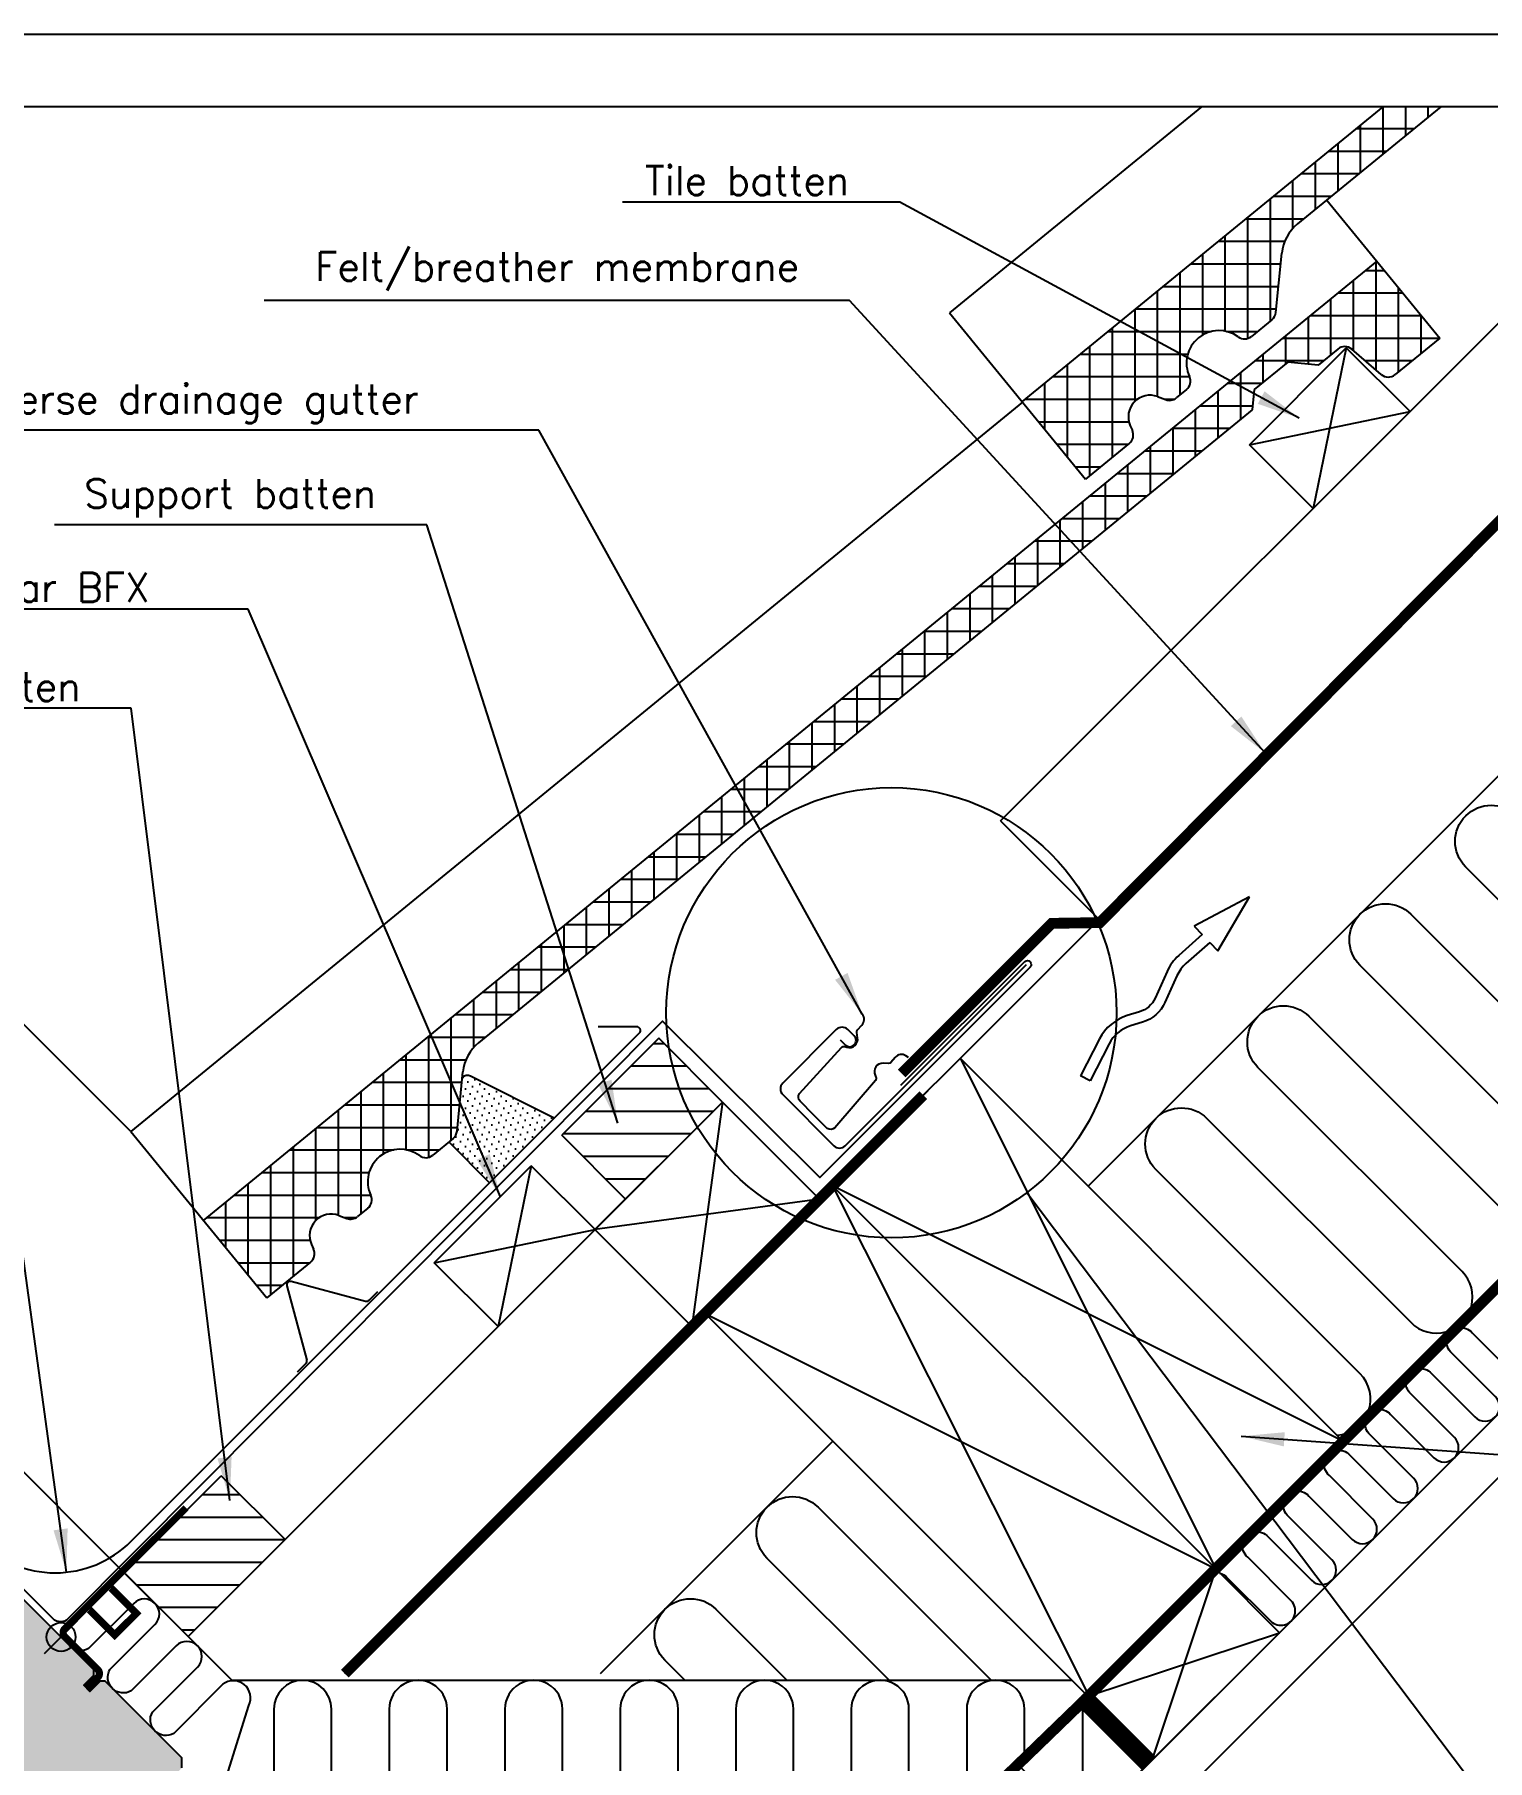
# Model space of a CAD drawing. Extents: x 0 to 1890, y 0 to 1390.
# Drawn here: x 840.5 to 1243.1, y 911.7 to 1390 of the extents above; entities that cross this region are included whole.
import ezdxf

# ---------------------------------------------------------------- set-up
doc = ezdxf.new("R2010")
doc.units = 0
doc.header["$LTSCALE"] = 30
doc.header["$MEASUREMENT"] = 0
doc.header["$PDSIZE"] = 2
doc.linetypes.add('DASHED', pattern=[0.75, 0.5, -0.25])
doc.linetypes.add('HIDDEN', pattern=[0.375, 0.25, -0.125])
doc.layers.get('0').update_dxf_attribs({"linetype": 'CONTINUOUS'})
doc.layers.get('DEFPOINTS').update_dxf_attribs({"linetype": 'CONTINUOUS'})
for name, color, linetype in [('VELUX_BFX', 9, 'CONTINUOUS'), ('VELUX_FLASHING', 4, 'CONTINUOUS'), ('VELUX_FRAME', 6, 'CONTINUOUS'), ('VELUX_HATCH', 1, 'CONTINUOUS'), ('VELUX_INFO', 6, 'CONTINUOUS'), ('VELUX_INSIDE-COVERING', 7, 'CONTINUOUS'), ('VELUX_INSULATION', 1, 'CONTINUOUS'), ('VELUX_ROOFCONSTRUCTION', 7, 'CONTINUOUS'), ('VELUX_ROOFINGMATERIAL', 3, 'CONTINUOUS'), ('VELUX_ROOFWINDOW', 7, 'CONTINUOUS'), ('VELUX_TEXT', 1, 'CONTINUOUS'), ('VELUX_UNDERROOF', 3, 'DASHED'), ('VELUX_VAPOUR-BARRIER', 1, 'HIDDEN')]:
    doc.layers.add(name, color=color, linetype=linetype)
doc.styles.add('ROMANS', font='romans')
doc.dimstyles.new('MLS_A3_1T5', dxfattribs={"dimtxt": 8, "dimasz": 12, "dimexe": 2, "dimexo": 0, "dimgap": 2, "dimtad": 1, "dimtoh": 1, "dimdec": 0, "dimzin": 0, "dimdsep": 46, "dimtxsty": 'ROMANS', "dimcen": 0.09, "dimclrd": 256, "dimclre": 256, "dimclrt": 256, "dimadec": 0, "dimazin": 0, "dimtfac": 1, "dimtdec": 0, "dimtix": 1, "dimtmove": 0, "dimatfit": 3, "dimfxl": 1, "dimtolj": 1, "dimtzin": 0, "dimarcsym": 0})
pattern_1 = [(180.0000000000016, (-942.3774789132577, 1041.576230483823), (1.799e-13, -6.25), [])]

# ---------------------------------------------------------------- blocks, each defined once
blk = doc.blocks.new('*X0')
at = {"color": 0}
for p, q in [((390.8714521304513, 774.9999999999998), (396.0432986377418, 774.9999999999998)), ((393.7499999999999, 747.3594606302357), (393.7499999999999, 777.35275173027)), ((387.4999999999999, 752.7368841445159), (387.4999999999999, 772.2443780013679)), ((399.9999999999999, 746.8937104016512), (399.9999999999999, 770.1644265671646)), ((381.2499999999999, 751.6192041886871), (381.2499999999999, 767.1360042724659)), ((383.2246936759958, 768.7499999999998), (401.1573526082992, 768.7499999999998)), ((374.9999999999999, 749.0334657743988), (374.9999999999999, 762.0276305435639)), ((375.5779352215403, 762.4999999999998), (406.2714065788567, 762.4999999999998)), ((406.2499999999999, 752.0077643721337), (406.2499999999999, 762.5261614598954)), ((367.9311767670848, 756.2499999999998), (411.3854605494141, 756.2499999999998)), ((368.7499999999999, 749.143715795126), (368.7499999999999, 756.9192568146618)), ((362.4999999999999, 744.0296618245972), (362.4999999999999, 751.8108830857597)), ((356.2499999999999, 733.7471948224792), (356.2499999999999, 746.7025093568577)), ((360.2844183126293, 749.9999999999998), (379.27113426305, 749.9999999999998)), ((390.6809891591764, 749.9999999999998), (403.7962661523977, 749.9999999999998)), ((349.9999999999999, 728.6331408519044), (349.9999999999999, 741.5941356279557)), ((352.6376598581739, 743.7499999999998), (362.1582190149326, 743.7499999999998)), ((344.9909014037184, 737.4999999999998), (359.5730283098894, 737.4999999999998)), ((343.7499999999999, 723.5190868813295), (343.7499999999999, 736.4857618990535)), ((337.3441429492629, 731.2499999999998), (353.1981222274346, 731.2499999999998)), ((337.4999999999999, 718.4050329107544), (337.4999999999999, 731.3773881701514)), ((329.6973844948074, 724.9999999999998), (345.5598571201916, 724.9999999999998)), ((331.2499999999999, 713.2909789401796), (331.2499999999999, 726.2690144412495)), ((322.050626040352, 718.7499999999998), (337.9215920129486, 718.7499999999998)), ((324.9999999999999, 708.1769249696046), (324.9999999999999, 721.1606407123475)), ((318.7499999999999, 703.0628709990297), (318.7499999999999, 716.0522669834453)), ((312.4999999999999, 697.9488170284549), (312.4999999999999, 710.9438932545434)), ((314.4038675858965, 712.4999999999998), (330.2833269057056, 712.4999999999998)), ((306.2499999999999, 692.8347630578799), (306.2499999999999, 705.8355195256413)), ((306.757109131441, 706.2499999999998), (322.6450617984625, 706.2499999999998)), ((299.1103506769856, 699.9999999999998), (315.0067966912196, 699.9999999999998)), ((299.9999999999999, 687.720709087305), (299.9999999999999, 700.7271457967393)), ((291.4635922225301, 693.7499999999998), (307.3685315839765, 693.7499999999998)), ((293.75, 682.60665511673), (293.75, 695.6187720678372)), ((287.5, 677.4926011461552), (287.5, 690.5103983389351)), ((281.25, 672.3785471755803), (281.25, 685.4020246100332)), ((283.8168337680746, 687.4999999999998), (299.7302664767335, 687.4999999999998)), ((275, 667.2644932050054), (275, 680.2936508811312)), ((276.1700753136191, 681.2499999999998), (292.0920013694905, 681.2499999999998)), ((268.5233168591636, 674.9999999999998), (284.4537362622475, 674.9999999999998)), ((268.75, 662.1504392344305), (268.75, 675.185277152229)), ((262.5, 657.0363852638554), (262.5, 670.076903423327)), ((256.25, 651.9223312932805), (256.25, 664.968529694425)), ((260.8765584047081, 668.7499999999998), (276.8154711550045, 668.7499999999998)), ((253.2297999502527, 662.4999999999998), (269.1772060477615, 662.4999999999998)), ((245.5830414957972, 656.2499999999998), (261.5389409405185, 656.2499999999998)), ((250, 646.8082773227056), (250, 659.860155965523)), ((243.75, 641.6942233521307), (243.75, 654.7517822366208)), ((237.5, 636.5801693815558), (237.5, 649.6434085077188)), ((237.9362830413417, 649.9999999999998), (253.9006758332755, 649.9999999999998)), ((230.2895245868862, 643.7499999999998), (246.2624107260324, 643.7499999999998)), ((231.25, 631.4661154109808), (231.25, 644.5350347788168)), ((222.6427661324307, 637.4999999999998), (238.6241456187895, 637.4999999999998)), ((225, 626.3520614404058), (225, 639.4266610499147)), ((218.75, 621.238007469831), (218.75, 634.3182873210126)), ((212.5, 616.1239534992561), (212.5, 629.2099135921106)), ((214.9960076779753, 631.2499999999998), (230.9858805115464, 631.2499999999998)), ((206.25, 611.0098995286811), (206.25, 624.1015398632086)), ((207.3492492235198, 624.9999999999998), (223.3476154043034, 624.9999999999998)), ((199.7024907690643, 618.7499999999998), (215.7093502970604, 618.7499999999998)), ((199.9999999999999, 605.8958455581063), (199.9999999999999, 618.9931661343065)), ((192.0557323146088, 612.4999999999998), (208.0710851898174, 612.4999999999998)), ((193.7499999999999, 600.7817915875313), (193.7499999999999, 613.8847924054045)), ((187.4999999999999, 595.6677376169563), (187.4999999999999, 608.7764186765024)), ((181.2499999999999, 590.5536836463815), (181.2499999999999, 603.6680449476003)), ((184.4089738601534, 606.2499999999998), (200.4328200825744, 606.2499999999998)), ((174.9999999999999, 585.4396296758066), (174.9999999999999, 598.5596712186983)), ((176.7622154056979, 599.9999999999998), (192.7945549753314, 599.9999999999998)), ((168.7499999999999, 580.3255757052316), (168.7499999999999, 593.4512974897963)), ((169.1154569512425, 593.7499999999999), (185.1562898680885, 593.7499999999999)), ((162.4999999999999, 575.2115217346567), (162.4999999999999, 588.3429237608942)), ((161.4686984967871, 587.4999999999999), (177.5180247608455, 587.4999999999999)), ((153.8219400423316, 581.2499999999999), (169.8797596536025, 581.2499999999999)), ((156.2499999999999, 570.0974677640817), (156.2499999999999, 583.2345500319921)), ((146.1751815878761, 574.9999999999999), (162.2414945463595, 574.9999999999999)), ((149.9999999999999, 564.9834137935068), (149.9999999999999, 578.1261763030901)), ((143.75, 559.6873107547274), (143.75, 573.0178025741881)), ((137.5, 533.9942517845667), (137.5, 567.9094288452859)), ((138.5284231334206, 568.7499999999999), (154.6032294391165, 568.7499999999999)), ((130.8816646789652, 562.4999999999999), (146.9649643318734, 562.4999999999999)), ((131.25, 529.2104384317611), (131.25, 562.8010551163838)), ((123.2349062245097, 556.2499999999999), (141.5872772248002, 556.2499999999999)), ((125, 531.2697045729217), (125, 557.692681387482)), ((118.75, 530.1630490759136), (118.75, 552.5843076585799)), ((112.5, 513.5607568688795), (112.5, 547.4759339296779)), ((115.5881477700542, 549.9999999999999), (140.4522195574903, 549.9999999999999)), ((106.25, 513.15001830447), (106.25, 542.3675602007758)), ((107.9413893155987, 543.7499999999999), (139.8274722003851, 543.7499999999999)), ((100, 511.7592283403585), (100, 537.2591864718738)), ((100.2946308611432, 537.4999999999999), (139.20272484328, 537.4999999999999)), ((92.6478724066878, 531.2499999999999), (121.584794777126, 531.2499999999999)), ((93.74999999999999, 496.2983438167567), (93.74999999999999, 532.1508127429718)), ((125.1019656918617, 531.2499999999999), (134.142459114337, 531.2499999999999)), ((87.49999999999999, 491.1899700878945), (87.49999999999999, 527.0424390140696)), ((81.24999999999999, 496.4904371796318), (81.24999999999999, 521.9340652851675)), ((85.00111395223232, 524.9999999999999), (114.7200639057602, 524.9999999999999)), ((74.99999999999997, 504.1287022868686), (74.99999999999997, 516.8256915562656)), ((77.35435549777684, 518.7499999999999), (115.1272043478697, 518.7499999999999)), ((69.70759704332137, 512.4999999999999), (100.9087352993637, 512.4999999999999)), ((107.9720883591807, 512.4999999999999), (111.1476084611081, 512.4999999999999)), ((73.26425104118087, 506.2499999999998), (98.35917533840035, 506.2499999999998)), ((78.37830501175996, 499.9999999999999), (98.2789073143877, 499.9999999999999)), ((83.4923589823391, 493.7499999999999), (90.63214885987254, 493.7499999999999))]:
    blk.add_line(p, q, dxfattribs=at)
blk = doc.blocks.new('*X1')
at = {"color": 0}
for p, q in [((156.2499999999999, 592.9732026851838), (156.2499999999999, 606.0440030404081)), ((162.4999999999999, 598.0872566557588), (162.4999999999999, 606.0440030404081)), ((168.7499999999999, 603.2013106263337), (168.7499999999999, 606.0440030404081)), ((148.788169920711, 599.9999999999998), (164.8376065192682, 599.9999999999998)), ((149.9999999999999, 587.8591487146089), (149.9999999999999, 600.990476950549)), ((141.1414114662557, 593.7499999999999), (157.1993414120254, 593.7499999999999)), ((143.75, 582.7450947440341), (143.75, 595.8821032216468)), ((137.5, 577.6310407734591), (137.5, 590.7737294927449)), ((131.25, 572.358018877149), (131.25, 585.6653557638429)), ((133.4946530118002, 587.4999999999999), (149.5610763047823, 587.4999999999999)), ((125, 546.6418049742196), (125, 580.5569820349408)), ((125.8478945573447, 581.2499999999999), (141.9228111975393, 581.2499999999999)), ((118.2011361028893, 574.9999999999999), (134.2845460902963, 574.9999999999999)), ((118.75, 541.8156040543325), (118.75, 575.4486083060388)), ((112.5, 543.8353054065198), (112.5, 570.3402345771366)), ((106.25, 542.7918554142003), (106.25, 565.2318608482346)), ((110.5543776484338, 568.7499999999999), (128.9729081052615, 568.7499999999999)), ((100, 526.2083100585356), (100, 560.1234871193326)), ((102.9076191939783, 562.4999999999999), (127.8629117987546, 562.4999999999999)), ((93.74999999999999, 525.701474683055), (93.74999999999999, 555.0151133904305)), ((95.26086073952287, 556.2499999999999), (127.2381644416494, 556.2499999999999)), ((87.49999999999999, 524.4195175841761), (87.49999999999999, 549.9067396615284)), ((87.61410228506737, 549.9999999999999), (126.6134170845442, 549.9999999999999)), ((79.96734383061192, 543.7499999999999), (108.636320729637, 543.7499999999999)), ((81.24999999999999, 508.9458970064108), (81.24999999999999, 544.7983659326264)), ((112.888056028909, 543.7499999999999), (121.4619305382582, 543.7499999999999)), ((72.32058537615644, 537.4999999999999), (102.1150283386558, 537.4999999999999)), ((74.99999999999997, 503.8375232775486), (74.99999999999997, 539.6899922037244)), ((64.67382692170096, 531.2499999999999), (102.5827971872389, 531.2499999999999)), ((68.74999999999999, 508.9724026484967), (68.74999999999999, 534.5816184748223)), ((62.49999999999999, 516.6106677557335), (62.49999999999999, 529.4732447459202)), ((56.24999999999999, 524.2489328629702), (56.24999999999999, 524.3648710170182)), ((57.02706846724549, 524.9999999999999), (88.20837564376917, 524.9999999999999)), ((95.60567041523738, 524.9999999999999), (98.41967935189047, 524.9999999999999)), ((60.7494943106914, 518.7499999999999), (85.79588511407376, 518.7499999999999)), ((65.86354828127054, 512.4999999999999), (85.59837873831113, 512.4999999999999)), ((70.97760225184972, 506.2499999999998), (77.95162028379588, 506.2499999999998))]:
    blk.add_line(p, q, dxfattribs=at)
blk = doc.blocks.new('*D14')
at = {"layer": 'DEFPOINTS', "color": 0}
for p in [(756.8671964623044, 1036.895937185119), (791.3515571251671, 1002.411576522256), (865.3756157929406, 963.7369553276029)]:
    blk.add_point(p, dxfattribs=at)
at = {"layer": 'VELUX_INFO', "lineweight": -2}
for p, q in [((783.027196573103, 1063.055937295917), (819.3926881769826, 1099.421428899797)), ((756.8671964623044, 1036.895937185119), (774.5419151988644, 1054.570655921679)), ((865.3756157929406, 963.7369553276029), (773.1277016364913, 1055.984869484052)), ((791.3515571251671, 1002.411576522256), (755.4529828999314, 1038.310150747492)), ((748.3819150880659, 1028.41065581088), (739.8966337138274, 1019.925374436642))]:
    blk.add_line(p, q, dxfattribs=at)
at = {"layer": 'VELUX_INFO'}
for points in [[(781.61298301073, 1064.47015085829), (784.4414101354762, 1061.641723733544), (774.5419151988644, 1054.570655921679)], [(746.9677015256927, 1029.824869373253), (749.796128650439, 1026.996442248507), (756.8671964623044, 1036.895937185119)]]:
    blk.add_solid(points, dxfattribs=at)
at = {"layer": 'VELUX_INFO', "insert": (801.2099423750427, 1089.723964472096), "char_height": 8, "attachment_point": 5, "rotation": 45.00000000000002, "style": 'ROMANS'}
blk.add_mtext('\\A1;25mm', dxfattribs=at)
blk = doc.blocks.new('*D15')
at = {"layer": 'DEFPOINTS', "color": 0}
for p in [(867.142118617662, 1085.972105702555), (730.9976340032672, 1062.765499644156), (791.3515571251671, 1002.411576522256)]:
    blk.add_point(p, dxfattribs=at)
at = {"layer": 'VELUX_INFO', "lineweight": -2}
for p, q in [((867.142118617662, 1085.972105702555), (809.258965777291, 1143.855258542926)), ((802.1878979654255, 1133.955763606314), (739.482915377506, 1071.250781018394)), ((791.3515571251671, 1002.411576522256), (729.5834204408942, 1064.179713206529))]:
    blk.add_line(p, q, dxfattribs=at)
at = {"layer": 'VELUX_INFO'}
for points in [[(800.7736844030524, 1135.369977168687), (803.6021115277986, 1132.541550043941), (810.673179339664, 1142.441044980553)], [(738.0687018151328, 1072.664994580768), (740.897128939879, 1069.836567456021), (730.9976340032672, 1062.765499644156)]]:
    blk.add_solid(points, dxfattribs=at)
at = {"layer": 'VELUX_INFO', "insert": (767.9699035675455, 1108.223050582673), "char_height": 8, "attachment_point": 5, "rotation": 45.00000000000002, "style": 'ROMANS'}
blk.add_mtext('\\A1;60-150mm', dxfattribs=at)

msp = doc.modelspace()

# ---------------------------------------------------------------- hatches: boundary and pattern name
at = {"layer": 'VELUX_HATCH', "linetype": 'Continuous', "extrusion": (0, 0, -1)}
h = msp.add_hatch(dxfattribs=at)
h.set_pattern_fill('ANSI31', color=256, scale=50, style=0)
h.set_pattern_definition(pattern_1)
h.paths.add_polyline_path([(-1031.15559508846, 1094.161595563794), (-1004.285537403371, 1067.291537878706), (-986.6078678737078, 1084.969207408369), (-1013.477925558796, 1111.839265093458)])
at = {"layer": 'VELUX_HATCH', "linetype": 'Continuous'}
h = msp.add_hatch(dxfattribs=at)
h.set_pattern_fill('DOTS', color=256, scale=30, style=0)
h.set_pattern_definition([(314.9999999999998, (0, 0), (1.988737822087164, 0.6629126073623879), [0, -1.875])])
h.paths.add_polyline_path([(984.4970800712657, 1089.703383732352), (961.2800667065394, 1101.311890414715, 0.3027074690662993), (959.078777896502, 1101.037008525427), (957.5838211414156, 1086.081395487569, -0.1990539108096164), (956.497239167538, 1084.056956998291), (955.3309522122512, 1083.103704255478), (966.6141764033216, 1071.820480064408)])
h = msp.add_hatch(dxfattribs=at)
h.set_pattern_fill('DOTS', color=1, scale=30, style=0)
h.set_pattern_definition([(0, (660.1582307009484, 761.5890469458122), (0.9375, 1.875), [0, -1.875])])
edge = h.paths.add_edge_path()
edge.add_line((791.3515571251672, 1002.411576522256), (789.9373435627941, 1002.411576522256))
edge.add_line((789.9373435627941, 1002.411576522256), (768.2998760584857, 980.7741090179481))
edge.add_line((768.2998760584857, 980.7741090179481), (768.2998760584857, 979.3598954555752))
edge.add_line((768.2998760584857, 979.3598954555752), (783.7855145664712, 963.8742569475896))
edge.add_line((783.7855145664712, 963.8742569475896), (763.5976159635953, 943.6863583447137))
edge.add_line((763.5976159635951, 943.6863583447137), (757.3963562658067, 935.6917425150431))
edge.add_arc((758.5815887843702, 934.7723819345636), 1.499999999999983, 142.200000000001, 225.0000000000015)
edge.add_line((757.5209286125905, 933.7117217627838), (768.8257751771762, 922.4068751981983))
edge.add_arc((769.886435348956, 923.4675353699779), 1.500000000000012, 225, 307.7999999999992)
edge.add_line((770.8057959294355, 922.2823028514143), (778.800411759106, 928.4835625492029))
edge.add_line((778.800411759106, 928.4835625492029), (793.0486134000151, 942.7317641901119))
edge.add_line((793.0486134000151, 942.7317641901121), (795.2962793403038, 940.4840982498233))
edge.add_arc((796.3569395120836, 941.544758421603), 1.499999999999992, 225.0000000000007, 270.0000000000011)
edge.add_line((796.3569395120836, 940.0447584216031), (797.94272594971, 940.0447584216031))
edge.add_arc((797.94272594971, 941.544758421603), 1.5, 269.9999999999979, 314.9999999999978)
edge.add_line((799.0033861214899, 940.4840982498233), (803.1602403709824, 944.6409524993159))
edge.add_line((803.1602403709824, 944.6409524993159), (805.9886674957288, 941.8125253745696))
edge.add_line((805.9886674957288, 941.8125253745696), (801.0755188274763, 936.8993767063171))
edge.add_arc((802.1361789992562, 935.8387165345373), 1.499999999999971, 135.0000000000015, 226.9433126180612)
edge.add_line((801.1120965783444, 934.7426986536707), (853.8602610639408, 885.4565793958844))
edge.add_line((853.8602610639408, 885.4565793958842), (859.8702042221436, 891.466522554087))
edge.add_line((859.8702042221436, 891.466522554087), (851.384922847905, 899.9518039283257))
edge.add_line((851.384922847905, 899.9518039283257), (860.2237576127368, 908.7906386931573))
edge.add_line((860.2237576127368, 908.7906386931573), (865.1735050810425, 903.8408912248515))
edge.add_line((865.1735050810425, 903.8408912248515), (877.6892951080443, 906.0329222465297))
edge.add_line((877.6892951080443, 906.0329222465297), (881.2955396920958, 909.6391668305811))
edge.add_line((881.2955396920958, 909.6391668305811), (881.2955396920958, 912.4675939553274))
edge.add_line((881.2955396920958, 912.4675939553274), (860.0823362564995, 933.6807973909239))
edge.add_line((860.0823362564995, 933.6807973909239), (858.6681226941264, 933.6807973909239))
edge.add_line((858.6681226941264, 933.6807973909239), (855.8396955693801, 930.8523702661778))
edge.add_line((855.8396955693803, 930.8523702661778), (854.1426392945325, 932.5494265410254))
edge.add_line((854.1426392945325, 932.5494265410254), (856.9710664192786, 935.3778536657717))
edge.add_line((856.9710664192786, 935.3778536657717), (856.9710664192786, 936.7920672281448))
edge.add_line((856.9710664192786, 936.7920672281446), (791.3515571251671, 1002.411576522256))
edge = h.paths.add_edge_path(flags=17)
edge.add_line((800.2611025681176, 916.9930773549218), (805.281560714542, 922.0135355013463))
edge.add_line((805.281560714542, 922.0135355013463), (805.91795681761, 921.3771393982782))
edge.add_line((805.91795681761, 921.3771393982782), (810.2463839423561, 921.3771393982782))
edge.add_arc((810.2463839423561, 919.8771393982782), 1.499999999999971, 44.99999999999852, 90.00000000000108, ccw=False)
edge.add_line((811.307044114136, 920.9377995700581), (812.7061819170007, 919.5386617671932))
edge.add_arc((811.6455217452209, 918.4780015954135), 1.500000000000012, -44.999999999999886, 44.99999999999699, ccw=False)
edge.add_line((812.7061819170007, 917.4173414236335), (795.0285123873371, 899.7396718939699))
edge.add_arc((793.9678522155572, 900.8003320657497), 1.499999999999992, 225.0000000000001, 314.99999999999926, ccw=False)
edge.add_line((792.9071920437774, 899.7396718939699), (775.2295225141137, 917.4173414236335))
edge.add_arc((776.2901826858936, 918.4780015954133), 1.500000000000001, 135.0000000000004, 225.0000000000004, ccw=False)
edge.add_line((775.2295225141137, 919.5386617671932), (785.1290174507255, 929.4381567038049))
edge.add_arc((786.1896776225052, 928.3774965320251), 1.500000000000001, 45.000000000000284, 134.9999999999997, ccw=False)
edge.add_line((787.2503377942851, 929.4381567038049), (789.513079494082, 927.1754150040081))
edge.add_arc((790.5737396658618, 928.2360751757877), 1.499999999999971, 225, 314.9999999999998)
edge.add_line((791.6343998376415, 927.1754150040081), (797.2912540871341, 932.8322692535005))
edge.add_arc((798.3519142589138, 931.7716090817206), 1.500000000000012, 45.00000000000068, 135, ccw=False)
edge.add_line((799.4125744306938, 932.8322692535005), (801.943083083457, 930.3017606007372))
edge.add_arc((800.8824229116772, 929.2411004289572), 1.500000000000052, 1.0800249583553523e-12, 45.00000000000148, ccw=False)
edge.add_line((802.3824229116772, 929.2411004289575), (802.3824229116772, 924.9126733042112))
edge.add_line((802.3824229116772, 924.912673304211), (803.0188190147452, 924.2762772011431))
edge.add_line((803.0188190147452, 924.2762772011431), (797.9983608683206, 919.2558190547188))
edge.add_line((797.9983608683206, 919.2558190547188), (800.2611025681176, 916.9930773549218))
edge = h.paths.add_edge_path()
edge.add_arc((769.4741401271847, 898.9896718939565), 34.99999999999997, 314.9999999999998, 352.8780530493302)
edge.add_arc((802.7156715461002, 894.8362890648342), 1.500000000000015, 352.8780530493286, 396.8121979880942)
edge.add_line((803.9165772815628, 895.7350801498661), (799.9542976987519, 901.0292184159748))
edge.add_arc((799.553995786931, 900.7296213876308), 0.4999999999999869, 36.81219798809706, 134.9999999999977)
edge.add_line((799.2004423963378, 901.0831747782241), (767.0270838523498, 868.9098162342361))
edge.add_line((767.0270838523498, 868.9098162342361), (765.2593168993835, 866.4349425000833))
edge.add_line((765.2593168993836, 866.4349425000833), (769.1484041959096, 862.5458552035574))
edge.add_line((769.1484041959094, 862.5458552035572), (765.136908629818, 858.5343596374659))
edge.add_line((765.136908629818, 858.5343596374659), (765.2374504327743, 857.971527592454))
edge.add_line((765.2374504327743, 857.971527592454), (772.9925229043632, 854.3974507142435))
edge.add_arc((773.6203588676186, 855.759736294892), 1.499999999999974, 245.2564621745225, 314.9999999999998)
edge.add_line((774.6810190393984, 854.6990761231123), (794.2228774687138, 874.2409345524272))
edge = h.paths.add_edge_path()
edge.add_line((770.1383536895702, 875.1323559086774), (751.0464705975339, 856.040472816641))
edge.add_arc((749.9858104257542, 857.1011329884209), 1.499999999999992, 224.9999999999996, 314.99999999999926, ccw=False)
edge.add_line((748.9251502539742, 856.040472816641), (747.1573833010079, 857.8082397696073))
edge.add_arc((746.4502765198213, 857.1011329884209), 1.000000000000007, 45, 135.0000000000005)
edge.add_line((745.7431697386348, 857.8082397696076), (741.3241809099133, 853.3892509408857))
edge.add_arc((740.2635207381335, 854.4499111126656), 1.500000000000022, 230.9999999999994, 314.99999999999966, ccw=False)
edge.add_line((739.3195401515586, 853.2841921704802), (703.0240393291864, 882.6757092132536))
edge.add_arc((704.2826801112863, 884.2300011361677), 1.99999999999998, 134.9999999999998, 230.999999999999, ccw=False)
edge.add_line((702.8684665489131, 885.6442146985408), (706.8249934094744, 889.6007415591023))
edge.add_arc((708.9382617778746, 891.3604565369096), 2.750000000000001, 219.784091429553, 410.2159085704491)
edge.add_line((710.6979767556818, 893.4737249053098), (716.0446849287994, 898.8204330784276))
edge.add_line((716.0446849287994, 898.8204330784276), (710.387830679307, 904.47728732792))
edge.add_line((710.387830679307, 904.47728732792), (711.0949374604936, 905.1843941091066))
edge.add_line((711.0949374604936, 905.1843941091064), (708.2665103357474, 908.0128212338527))
edge.add_line((708.2665103357474, 908.0128212338527), (707.5594035545608, 907.305714452666))
edge.add_line((707.5594035545608, 907.3057144526663), (704.023869648628, 910.841248358599))
edge.add_line((704.023869648628, 910.841248358599), (703.3167628674415, 912.9625687021585))
edge.add_line((703.3167628674415, 912.9625687021585), (707.5594035545608, 917.2052093892778))
edge.add_line((707.5594035545607, 917.2052093892778), (709.3271705075271, 915.4374424363115))
edge.add_line((709.3271705075271, 915.4374424363115), (711.4484908510867, 917.558762779871))
edge.add_line((711.4484908510867, 917.558762779871), (708.9736171169342, 920.0336365140236))
edge.add_line((708.9736171169342, 920.0336365140236), (717.1053451005795, 928.1653644976689))
edge.add_arc((718.1660052723595, 927.104704325889), 1.499999999999982, 44.99999999999977, 135.0000000000004, ccw=False)
edge.add_line((719.2266654441391, 928.1653644976689), (770.1383536895701, 877.2536762522369))
edge.add_arc((769.0776935177904, 876.193016080457), 1.499999999999992, -44.99999999999977, 45.00000000000068, ccw=False)
at = {"layer": 'VELUX_HATCH', "linetype": 'Continuous', "extrusion": (0, 0, -1)}
h = msp.add_hatch(dxfattribs=at)
h.set_pattern_fill('ANSI31', color=256, scale=50, style=0)
h.set_pattern_definition(pattern_1)
h.paths.add_polyline_path([(-883.0532853258162, 946.0592858011505), (-865.7031844325608, 963.4093866879824), (-865.3756157929406, 963.7369553276029), (-892.2456734780292, 990.6070130126915), (-909.9233430076928, 972.9293434830278)])

# ---------------------------------------------------------------- linework, layer by layer
at = {"layer": 'VELUX_BFX'}
msp.add_lwpolyline([(1080.585779932549, 1098.810592386331), (1114.892890693485, 1133.117703147269, -0.9243504475473718), (1116.432679455685, 1131.546569482164), (1058.089410221777, 1073.261789878469), (1014.547023266419, 1116.588941077252), (849.8453083113975, 951.0060520398958, -0.4142135623730951), (845.602667624278, 951.0060520398958), (813.977643665647, 982.6310759686855)], format="xyb", dxfattribs=at)
at = {"layer": 'VELUX_FLASHING'}
msp.add_line((915.6854106293607, 1021.719026266566), (913.284992241599, 1019.318607878805), dxfattribs=at)
for points in [[(1063.744936953904, 1111.424363474973), (1065.159150516278, 1110.010149912599, 0.4142135623730933), (1067.63402425043, 1110.010149912599, 0.4142135623731019), (1067.63402425043, 1112.485023646752), (1065.866257297464, 1114.252790599719, 0.4142135623730886), (1062.684276782124, 1114.252790599719), (1047.835034377207, 1099.403548194801, 0.4142135623730938), (1047.835034377207, 1096.221567679462), (1061.977170000938, 1082.079432055731, 0.4142135623730938), (1065.159150516278, 1082.079432055731), (1115.363731980522, 1132.284013519976)], [(786.3019415229367, 1003.655380082907), (777.1095530688604, 1012.847768536983, -0.9999999999999998), (780.9279296872678, 1016.666145155391), (825.1928141895459, 972.4012606531132, 0.4142135623730951), (867.1949569920267, 972.4012606531131), (1008.121338482506, 1113.327642143592, 0.6681786379192989), (1007.414231701319, 1115.034748924778), (996.7142317013192, 1115.034748924778)], [(1082.721294015072, 1106.558252580156), (1081.961353858598, 1107.011500435311, 0.3650885700734661), (1078.97295476217, 1106.52212152042), (1077.807486187307, 1105.161706872841, -0.2311167886625973), (1077.122814191372, 1104.865617774087), (1075.664518477609, 1104.932878836903, 0.5577002388373056), (1073.408627359487, 1101.631308917298), (1073.660041263416, 1101.065372146507, -0.2892950821842789), (1073.528752642157, 1100.167276380723), (1062.270330911156, 1087.025676373825, -0.3650885700735037), (1060.149341914614, 1086.877108623038), (1056.391026429564, 1090.635424108088), (1052.632710944514, 1094.393739593138, -0.3650885700734632), (1052.451583785808, 1096.512196496737), (1064.12127132675, 1109.289993776047, -0.2892950821844022), (1064.996637091905, 1109.529884342318), (1065.589021955541, 1109.349402894636, 0.5577002388372763), (1068.590665569833, 1111.991285610361), (1068.345970243849, 1113.430477966091, -0.2235935756121679), (1068.556305360459, 1114.146161999124), (1069.764348053513, 1115.468915893128, 0.3650885700735152), (1069.885434906907, 1118.494698247463), (1069.342848111924, 1119.193656207238)], [(955.3309522122512, 1083.103704255478), (966.6141764033216, 1071.820480064408), (984.4970800712657, 1089.703383732352), (961.2800667065394, 1101.311890414715, 0.3027074690663008), (959.078777896502, 1101.037008525427, 0.3027074690663008)], [(935.5588552239067, 1041.592473818981), (933.158436836145, 1039.192055431219, -0.2679491924311219), (932.2069998972503, 1038.937118671793), (911.6342756006595, 1044.449563533176, 0.577350269189625), (910.427901902338, 1043.243189834853), (915.9403473887868, 1022.670463205461)]]:
    msp.add_lwpolyline(points, format="xyb", dxfattribs=at)
msp.add_arc((914.988910449892, 1022.415526446035), 0.9850000000000001, 315.0000000000001, 14.99999999999992, dxfattribs=at)
at = {"layer": 'VELUX_FRAME'}
for points in [[(0, 1390), (0, 0), (1890, 0), (1890, 1390)], [(20, 19.99999999999994), (1870, 19.99999999999994), (1870, 1370), (20, 1370)]]:
    msp.add_lwpolyline(points, close=True, dxfattribs=at)
at = {"layer": 'VELUX_INFO'}
msp.add_line((1115.510205897032, 1069.104977643167), (1241.238963568028, 902.4095738099301), dxfattribs=at)
for centre, radius in [((1077.946200184717, 1118.908596304492), 62.38152736922589), ((1319.365476722175, 798.8268223252412), 129.7425853864643)]:
    msp.add_circle(centre, radius, dxfattribs=at)
at = {"layer": 'VELUX_INSIDE-COVERING'}
for p, q in [((1137.883375886886, 899.5114468014456), (1555.528319732022, 1317.156390646573)), ((1146.722210651718, 890.6726120366142), (1555.528319732022, 1299.47872111691))]:
    msp.add_line(p, q, dxfattribs=at)
at = {"layer": 'VELUX_INSULATION'}
for p, q in [((1132.451256720843, 1070.856022932039), (1429.495126648681, 1367.899892859876)), ((997.3703675048185, 935.7751337160147), (1061.740578602188, 1000.145344813383)), ((865.7031844325608, 963.4093866879824), (895.1679894680893, 933.9445816633629)), ((895.1679894680893, 933.9445816633629), (1127.941341752209, 933.9445816633636))]:
    msp.add_line(p, q, dxfattribs=at)
for points in [[(1292.647551616503, 1103.769859547261), (1237.080263838534, 1159.337320851373, -0.9979430925177873), (1251.222420120167, 1173.479435817172)], [(1264.363239053237, 1075.485629615663), (1207.77873357423, 1132.070308620814, -0.9979430925218066), (1221.920889855862, 1146.212423586613), (1278.50539533487, 1089.627744581462, 0.9999999999999998)], [(1201.435771172631, 1001.87150848025, 0.6427014178926541), (1207.794613926706, 1018.917169752467), (1151.210108447699, 1075.501848757618, -0.9979430925218066), (1165.352264729332, 1089.643963723417), (1221.936770208339, 1033.059284718266, 1.000000000000007), (1236.078926489972, 1047.201399684066), (1179.494421010965, 1103.786078689216, -0.9979430925218066), (1193.636577292597, 1117.928193655015), (1250.221082771604, 1061.343514649864, 0.9999999999999998)], [(1168.953802090654, 963.6427994408302, -0.1558263886119266), (1171.025147946434, 962.3487141421001), (1183.044292384262, 950.3294829411997, 0.9999999999999797), (1188.701167048558, 955.986316775815), (1176.682022610729, 968.0055479767151, -1.085760855561572), (1182.338897275025, 973.6623818113304), (1194.358041712854, 961.6431506104301, 1.000000000000019), (1200.01491637715, 967.2999844450457), (1187.995771939321, 979.3192156459456, -1.085760855561683), (1193.652646603617, 984.9760494805608), (1205.671791041446, 972.9568182796604, 0.9999999999999699), (1211.328665705742, 978.6136521142761), (1199.309521267913, 990.632883315176, -1.085760855561003), (1204.966395932209, 996.2897171497914), (1216.985540370038, 984.2704859488907, 0.9999999999999699), (1222.642415034334, 989.9273197835064), (1210.623063896247, 1001.946670921592, -1.079789598470316), (1216.279938560543, 1007.603504756207), (1228.299042168691, 995.5843143849879, 1.000000000000019), (1233.955916832987, 1001.241148219603), (1221.936772395159, 1013.260379420503, -1.085760855561084), (1227.593647059454, 1018.917213255119), (1239.612913986324, 1006.897859565177, 0.9999999999999998), (1245.26978865062, 1012.554693399792), (1233.25052172375, 1024.574047089734, -1.085760855561552), (1238.907396388046, 1030.230880924349), (1250.926663314915, 1018.211527234407, 0.9999999999999598)], [(1077.284692114647, 933.9445816633631), (1043.468901216685, 967.7604762632793, -0.9979430925218066), (1057.611057498318, 981.9025912290783), (1105.568919992977, 933.9445816633634)], [(890.814415878537, 898.066267071671), (899.8397680973914, 926.9231924824895, 0.7997348678457779), (892.6792209775035, 932.8157702577977), (879.0637496168487, 919.2003892753429, -0.7636084040721828), (873.1712143724577, 925.0929670506513), (885.6521163157244, 937.5737786157182, 0.9999677861182888), (879.7595810713339, 943.4663563910262), (867.2786791280673, 930.9855448259596, -0.7634997888406128), (861.3861438836763, 936.8781226012675), (873.8670458269426, 949.3589341663344, 0.9999677858197248), (867.9745105825515, 955.2515119416425), (855.4400096360467, 942.7171013733373, -0.624556738828794), (849.0231452, 947.0875009634786)], [(1020.716236357987, 933.9445816633631), (1015.18458865342, 939.4762463316812, -0.9979430925218066), (1029.326744935053, 953.6183612974802), (1049.000464236317, 933.9445816633631)], [(922.8144158783283, 891.944841501807), (922.8145385798412, 925.944668276247, 0.99469049254962), (906.8145385799452, 925.9447260181352), (906.8144158784334, 898.066209329782, -0.9998154745815362)], [(954.8144158781207, 891.9447260180314), (954.8145385796334, 925.9446682762471, 1.000000000000014), (938.8145385797376, 925.944726018135), (938.8144158782248, 891.9447837599195, -0.9999999999999998)], [(986.814415877912, 891.944610534255), (986.8145385794248, 925.9445527924711, 1.000000000000014), (970.8145385795289, 925.944610534359), (970.814415878017, 891.9446682761431, -1.000000000000007)], [(1018.814415877703, 891.9444950504786), (1018.814538579216, 925.9444373086945, 1.000000000000014), (1002.81453857932, 925.9444950505826), (1002.814415877808, 891.9445527923675, -1.000000000000007)], [(1050.814415877495, 891.5837135073436), (1050.814538579008, 925.9443218249183, 1.000000000000014), (1034.814538579111, 925.9443795668062), (1034.8144158776, 891.9444373085912, -1.000000000000007)], [(1082.814415877287, 901.7835316313979), (1082.8145385788, 925.9442063411418, 1.000000000000014), (1066.814538578904, 925.9442640830298), (1066.814415877392, 891.5836557654563, -0.9999999999999927)], [(1114.814488062627, 911.7978980365123), (1114.814538578591, 925.9440908573653, 1.000000000000014), (1098.814538578696, 925.9441485992534), (1098.814415877183, 901.7834738895103, -0.9999999999999785)]]:
    msp.add_lwpolyline(points, format="xyb", dxfattribs=at)
at = {"layer": 'VELUX_ROOFCONSTRUCTION'}
for p, q in [((926.5110219096287, 935.7751337160147), (1360.735888193614, 1370)), ((1108.213584264434, 1172.056996775673), (1306.156587488761, 1370)), ((1177.13693026719, 1276.335681837757), (1204.006987952279, 1303.205739522845)), ((1204.006987952279, 1303.205739522845), (1194.814599796854, 1258.658012308093)), ((1221.684657481943, 1285.528069993181), (1204.006987952279, 1303.205739522845)), ((1177.13693026719, 1276.335681837757), (1221.684657481943, 1285.528069993181)), ((1194.814599796854, 1258.658012308093), (1221.684657481943, 1285.528069993181)), ((1194.814599796854, 1258.658012308093), (1177.13693026719, 1276.335681837757)), ((1108.213584264434, 1172.056996775673), (1135.50323461686, 1144.767346423245)), ((1177.171300254407, 1151.005739263217), (1161.846918816084, 1142.861535427947)), ((1168.390541575675, 1136.109467536064), (1177.171300254407, 1151.005739263217)), ((1161.846918816084, 1142.861535427947), (1164.069937538975, 1140.567703113135)), ((1166.159595552946, 1138.411479672463), (1168.390541575675, 1136.109467536064)), ((1013.477925558796, 1111.839265093458), (986.6078678737078, 1084.969207408369)), ((1031.15559508846, 1094.161595563794), (1013.477925558796, 1111.839265093458)), ((1203.087601101229, 1000.219678551651), (1097.021583923248, 1106.285695729633)), ((1097.021583923248, 1106.285695729633), (1167.808080337133, 964.7885211970944)), ((1133.005717900212, 1100.083089739156), (1130.338962720646, 1101.457286527195)), ((1087.996515413331, 1097.260627219716), (1052.641176354004, 1061.905288160389)), ((883.0532853226044, 946.0592857979387), (1031.15559508846, 1094.161595563794)), ((1031.15559508846, 1094.161595563794), (1004.285537403371, 1067.291537878706)), ((1031.15559508846, 1094.161595563794), (1022.670313714222, 1031.936198819378)), ((1031.15559508846, 1094.161595563794), (1058.026539422934, 1067.29065122932)), ((1004.285537403371, 1067.291537878706), (986.6078678737078, 1084.969207408369)), ((951.2814663054484, 1049.642805840109), (978.1515239905372, 1076.512863525198)), ((978.1515239905372, 1076.512863525198), (968.9591358351121, 1031.965136310446)), ((995.8291935202009, 1058.835193995534), (978.1515239905372, 1076.512863525198)), ((978.1515239905372, 1076.512863525198), (995.8291935202009, 1058.835193995534)), ((995.8291935202009, 1058.835193995534), (978.1515239905372, 1076.512863525198)), ((1058.025652773549, 1067.291537878706), (995.800256029133, 1058.806256504467)), ((1167.808080337133, 964.7885211970944), (1061.666244863921, 1070.930356670306)), ((1061.666244863921, 1070.930356670306), (1132.648909018568, 929.6293498785292)), ((1203.087601101229, 1000.219678551651), (1061.666244863921, 1070.930356670306)), ((1017.285837294676, 1026.549949101062), (1052.641176354004, 1061.905288160389)), ((951.2814663054484, 1049.642805840109), (995.8291935202009, 1058.835193995534)), ((968.9591358351121, 1031.965136310446), (995.8291935202009, 1058.835193995534)), ((968.9591358351121, 1031.965136310446), (951.2814663054484, 1049.642805840109)), ((1132.376922982575, 929.5090004329965), (1026.310905804593, 1035.575017610979)), ((1026.310905804593, 1035.575017610979), (1167.808080337133, 964.7885211970944)), ((1203.087601101229, 1000.219678551651), (1167.732262041902, 964.8643394923245)), ((865.3756157929406, 963.7369553276029), (892.2456734780293, 990.6070130126915)), ((909.9233430076928, 972.9293434830278), (892.2456734780293, 990.6070130126915)), ((883.0532853226044, 946.0592857979387), (909.9233430076928, 972.9293434830278)), ((883.053285322604, 946.059285797939), (865.3756157929406, 963.7369553276029)), ((1167.732262040531, 964.8643394909532), (1132.376922981204, 929.5090004316252)), ((1167.732262040531, 964.8643394909532), (1132.376922981204, 929.5090004316257)), ((1167.808080337133, 964.7885211970942), (1150.128926249136, 911.7569971636932)), ((1167.732262040531, 964.8643394909532), (1185.484265308463, 947.112336223021)), ((1132.648909018568, 929.6293498785292), (1185.484265308463, 947.112336223021)), ((1132.376922981204, 929.5090004316252), (1150.128926249136, 911.7569971636932))]:
    msp.add_line(p, q, dxfattribs=at)
at = {"layer": 'VELUX_ROOFCONSTRUCTION', "color": 7}
msp.add_line((1150.128926249136, 911.7569971636932), (1185.484265308464, 947.1123362230207), dxfattribs=at)
at = {"layer": 'VELUX_ROOFCONSTRUCTION', "extrusion": (0, 0, -1)}
msp.add_line((1130.98068223181, 892.6087531463681), (1130.980682231812, 927.9640922056957), dxfattribs=at)
at = {"layer": 'VELUX_ROOFCONSTRUCTION'}
for points in [[(1164.069937538975, 1140.567703113135), (1157.557209013772, 1134.767175607239, 0.1055431355186877), (1154.3469024026, 1130.39056289174), (1151.010714749212, 1122.970958289316, -0.2157207799034243), (1146.6842063164, 1119.150923323502), (1143.323971266662, 1118.117450608416, 0.201825453011014), (1135.589642369432, 1111.646713013646), (1130.338962720646, 1101.457286527195)], [(1166.159595552946, 1138.411479672463), (1159.552496975792, 1132.526901974707, 0.1055431355186962), (1157.083030351813, 1129.160276808938), (1153.746842698425, 1121.740672206515, -0.2157207799034306), (1147.566116365836, 1116.283479398209), (1144.205881316098, 1115.250006683122, 0.2018254530110077), (1138.256397548998, 1110.272516225607), (1133.005717900212, 1100.083089739156)]]:
    msp.add_lwpolyline(points, format="xyb", dxfattribs=at)
msp.add_lwpolyline([(1031.15559508846, 1094.161595563795), (1058.025652773549, 1067.291537878706), (1022.670313714222, 1031.936198819378), (995.800256029133, 1058.806256504467), (1031.15559508846, 1094.161595563794)], dxfattribs=at)
at = {"layer": 'VELUX_ROOFCONSTRUCTION', "extrusion": (0, 0, -1)}
msp.add_lwpolyline([(-1130.98068223181, 892.6087531463681), (-1148.658351761475, 910.2864226760313), (-1130.980682231812, 927.9640922056957), (-1113.303012702147, 910.2864226760325)], close=True, dxfattribs=at)
at = {"layer": 'VELUX_ROOFINGMATERIAL'}
for p, q in [((1163.861376923983, 1370), (1094.033213436911, 1312.863200521804)), ((1214.142704721634, 1370), (1114.152962370687, 1288.274404322358)), ((1230.183927909571, 1370), (1190.458371840233, 1337.494617960049)), ((1198.579912618084, 1344.140057617994), (1229.892662454267, 1305.872044100175)), ((1212.458140066192, 1327.179164743308), (887.2618675514377, 1061.383309503109)), ((1184.474915960656, 1312.972490306727), (1186.117102966697, 1329.401001241636)), ((1094.033213436911, 1312.863200521804), (1131.732336327103, 1266.790257330511)), ((1183.388333986797, 1310.948051817548), (1177.718281809776, 1306.313692524466)), ((1229.892662454267, 1305.872044100175), (1217.5097511801, 1295.73974384933)), ((1201.658578641488, 1302.837199250581), (1196.241054959066, 1298.404317890771)), ((1213.653320216892, 1295.787420121816), (1205.51500960499, 1302.78952297797)), ((1187.797850637171, 1299.248297024477), (1178.510667181565, 1291.64907183629)), ((1196.241054959066, 1298.404317890771), (1187.797850637171, 1299.248297024477)), ((1159.725714519176, 1291.607651234247), (1156.899535296476, 1289.297702483096)), ((1178.510667181565, 1291.64907183629), (1177.948014425663, 1286.020268955068)), ((1114.244128541858, 1288.162988100773), (867.142118617662, 1085.972105702555)), ((1151.727534724906, 1289.65080296312), (1153.940162702889, 1288.814354209276)), ((1177.948014425663, 1286.020268955068), (963.567277020984, 1110.6035231408)), ((1144.137095340763, 1281.570152110451), (1144.719757605236, 1280.279199651652)), ((1143.883910506855, 1276.722222499177), (1131.732336327103, 1266.790257330511)), ((957.5838211414065, 1086.081395487478), (959.2260081474478, 1102.509906422387)), ((867.142118617662, 1085.972105702555), (904.8412415078542, 1039.899162511261)), ((956.4972391675473, 1084.056956998298), (950.8271869905275, 1079.422597705217)), ((924.8364399056572, 1062.759708143871), (927.0490678836404, 1061.923259390027)), ((932.8346196999267, 1064.716556414998), (930.0084404772269, 1062.406607663846)), ((917.2460005215135, 1054.679057291202), (917.828662785987, 1053.388104832403)), ((916.9928156876063, 1049.831127679928), (904.8412415078542, 1039.899162511261))]:
    msp.add_line(p, q, dxfattribs=at)
for centre, radius, start, end in [((1198.057597028632, 1328.20743450453), 12.0000000000004, 129.2917000000049, 174.2917000000053), ((1181.489792445181, 1313.270881991128), 3, 309.2604961319488, 354.2917000000032), ((1168.721998164516, 1298.96067187925), 9.000001334701546, 53.73800667245051, 204.7829855914467), ((1175.819740268245, 1308.636522697832), 3, 233.7380066724502, 309.2604961319493), ((1203.55838493864, 1300.515403386722), 3, 49.29170000000022, 129.2917000000049), ((1157.827172977558, 1293.930481407824), 3, 309.2604961319493, 24.78298559144565), ((1215.609944882947, 1298.061539713184), 3, 229.2917000000048, 309.2917000000007), ((1149.60587262084, 1284.038446068028), 6, 69.29170000000036, 204.2917000000007), ((1155.000993754858, 1291.620532656673), 3, 249.2916999999978, 309.2604961319489), ((1141.985368965237, 1279.045052672755), 3, 309.2604961319486, 24.29170000000098), ((971.1665022093825, 1101.31633968528), 12.0000000000004, 129.2917000000049, 174.2917000000053), ((954.5986976259314, 1086.379787171878), 3, 309.2604961319488, 354.2917000000032), ((941.830903345267, 1072.06957706), 9.000001334701546, 53.73800667245051, 204.7829855914467), ((948.9286454489956, 1081.745427878583), 3, 233.7380066724502, 309.2604961319493), ((930.9360781583086, 1067.039386588575), 3, 309.2604961319493, 24.78298559144565), ((922.7147778015909, 1057.147351248779), 6, 69.29170000000036, 204.2917000000007), ((928.1098989356086, 1064.729437837424), 3, 249.2916999999978, 309.2604961319489), ((915.094274145988, 1052.153957853505), 3, 309.2604961319486, 24.29170000000098)]:
    msp.add_arc(centre, radius, start, end, dxfattribs=at)
at = {"layer": 'VELUX_ROOFWINDOW', "color": 1}
for p, q in [((843.2531948642599, 941.3175506277386), (852.4455830196847, 950.5099387831638)), ((843.2531948642599, 950.5099387831638), (852.4455830196847, 941.3175506277386))]:
    msp.add_line(p, q, dxfattribs=at)
at = {"layer": 'VELUX_ROOFWINDOW'}
msp.add_lwpolyline([(881.2955396920958, 909.6391668305811), (881.2955396920958, 912.4675939553274), (860.0823362564995, 933.6807973909239), (858.6681226941264, 933.6807973909239), (855.8396955693803, 930.8523702661778), (854.1426392945325, 932.5494265410254), (856.9710664192786, 935.3778536657717), (856.9710664192786, 936.7920672281446), (791.3515571251672, 1002.411576522256)], dxfattribs=at)
at = {"layer": 'VELUX_ROOFWINDOW', "color": 3, "const_width": 2}
for points in [[(854.9911674319561, 931.7008984036014), (858.0354632559812, 934.7377162999892, 0.4142135623730951), (858.0380718353895, 936.8590350396684), (848.8569944742163, 946.0627200890469, -0.4142135623731282), (848.859603053625, 948.1840388287258), (882.4884522725081, 981.7302830330124)], [(861.3146677517143, 960.6085092357503, 0.1826976733811472), (861.7064007923303, 959.4984352453945), (868.7264351331457, 952.4648157166943), (862.7190615169693, 946.4721984539698), (855.6990271640941, 953.5058179706394, -0.1826976733811534), (855.3072941234781, 954.6158919609956, -0.1826976733811534)]]:
    msp.add_lwpolyline(points, format="xyb", dxfattribs=at)
at = {"layer": 'VELUX_ROOFWINDOW', "color": 1}
msp.add_circle((847.8493889419722, 945.9137447054512), 4, dxfattribs=at)
at = {"layer": 'VELUX_UNDERROOF', "const_width": 3}
for points in [[(1360.735888193614, 1370), (1135.69743599268, 1143.892500115738), (1122.383684412648, 1143.686450877111), (1080.799337041897, 1102.10210350636)], [(1086.818664370936, 1096.082776177322), (926.5110219096289, 935.7751337160145)]]:
    msp.add_lwpolyline(points, dxfattribs=at)
at = {"layer": 'VELUX_VAPOUR-BARRIER', "ltscale": 1.5, "extrusion": (0, 0, -1), "const_width": 3}
for points in [[(-1555.528319732022, 1352.508760591984), (-1132.456908046345, 929.4373489063072), (-1150.133093017676, 911.7611639322349)], [(-1148.460106400924, 910.0881773154812), (-1130.783921428222, 927.7643622881845), (-1085.125230116693, 883.5836846364516), (-920.2733287430493, 883.583684636452), (-875.7808249754784, 895.6087471178517), (-860.2491399123479, 906.4534980867568), (-852.9568600006522, 899.1612181750609)]]:
    msp.add_lwpolyline(points, dxfattribs=at)

# ---------------------------------------------------------------- block references
at = {"layer": 'VELUX_HATCH'}
for name, p in [('*X1', (1057.959809785243, 763.9559969595921)), ('*X0', (818.487523110773, 549.6460939955637))]:
    msp.add_blockref(name, p, dxfattribs=at)

# ---------------------------------------------------------------- texts
at = {"layer": 'VELUX_HATCH', "char_height": 8, "style": 'ROMANS'}
for s, insert, attachment_point in [('Felt/breather membrane', (1052.356648503, 1324.381556990879), 6), ('VELUX\\PTransverse drainage gutter', (801.2797497675956, 1306.313156411586), 1), ('VELUX\\PUnderfelt collar BFX', (763.7855995278087, 1254.115551112164), 1)]:
    msp.add_mtext(s, dxfattribs=dict(at, insert=insert, attachment_point=attachment_point))
at = {"layer": 'VELUX_TEXT', "char_height": 8, "attachment_point": 6, "style": 'ROMANS'}
for s, insert in [('Tile batten', (1066.260871921793, 1349.509382596373)), ('\\A1;Support batten', (935.1874276614953, 1261.476754369763)), ('Installation batten', (853.2861342513642, 1209.291463719279))]:
    msp.add_mtext(s, dxfattribs=dict(at, insert=insert))

# ---------------------------------------------------------------- dimensions: what is measured, and where the dimension line sits
at = {"layer": 'VELUX_INFO'}
for base, p1, text, picture, middle in [((730.9976340032672, 1062.765499644156), (867.142118617662, 1085.972105702555), '60-150mm', '*D15', (772.2125442546649, 1103.980409895553)), ((756.8671964623044, 1036.895937185119), (865.3756157929406, 963.7369553276029), '<>mm', '*D14', (805.4525830621621, 1085.481323784976))]:
    dim = msp.add_linear_dim(base=base, p1=p1, p2=(791.3515571251671, 1002.411576522256), angle=45.00000000000001, text=text, dimstyle='MLS_A3_1T5', dxfattribs=at)
    dim.commit()
    dim.dimension.update_dxf_attribs({"geometry": picture, "text_midpoint": middle, "dimtype": 160})

# ---------------------------------------------------------------- leaders
at = {"layer": 'VELUX_HATCH', "annotation_type": 0, "has_hookline": 1, "hookline_direction": 1}
for points, text_width in [([(1181.579764013086, 1190.843875819473), (1066.356648503, 1316.286318895641), (1054.356648503, 1316.286318895641)], 148.25), ([(1069.885434906907, 1118.494698247463), (980.2321307199765, 1280.313156411586), (968.2321307199765, 1280.313156411586)], 164.9285714285714), ([(969.579047208416, 1067.940386743077), (899.6903614325707, 1230.782217778831), (887.6903614325707, 1230.782217778831)], 121.9523809523809)]:
    msp.add_leader(points, dimstyle='MLS_A3_1T5', dxfattribs=dict(at, text_width=text_width))
at = {"layer": 'VELUX_TEXT', "annotation_type": 0, "has_hookline": 1}
for points, hookline_direction, text_width in [([(1190.974842220825, 1283.685604787912), (1080.260871921793, 1343.509382596373), (1068.260871921793, 1343.509382596373)], 1, 62.85714285714285), ([(1002.165611540985, 1088.316173268327), (949.1874276614953, 1254.143421036429), (937.1874276614953, 1254.143421036429)], 1, 89.15476190476188), ([(894.636412769757, 983.7437184352543), (867.2861342513642, 1203.291463719279), (855.2861342513642, 1203.291463719279)], 1, 106.7261904761905), ([(849.3439250513434, 963.8698541461772), (823.1174588460725, 1154.710516560149), (811.1174588460725, 1154.710516560149)], 1, 76.61904761904762), ([(1174.851161636775, 1001.555241535669), (1415.591294844409, 984.5169094015577)], 0, 99.40476190476188)]:
    msp.add_leader(points, dimstyle='MLS_A3_1T5', dxfattribs=dict(at, hookline_direction=hookline_direction, text_width=text_width))

doc.saveas('drawing.dxf')
